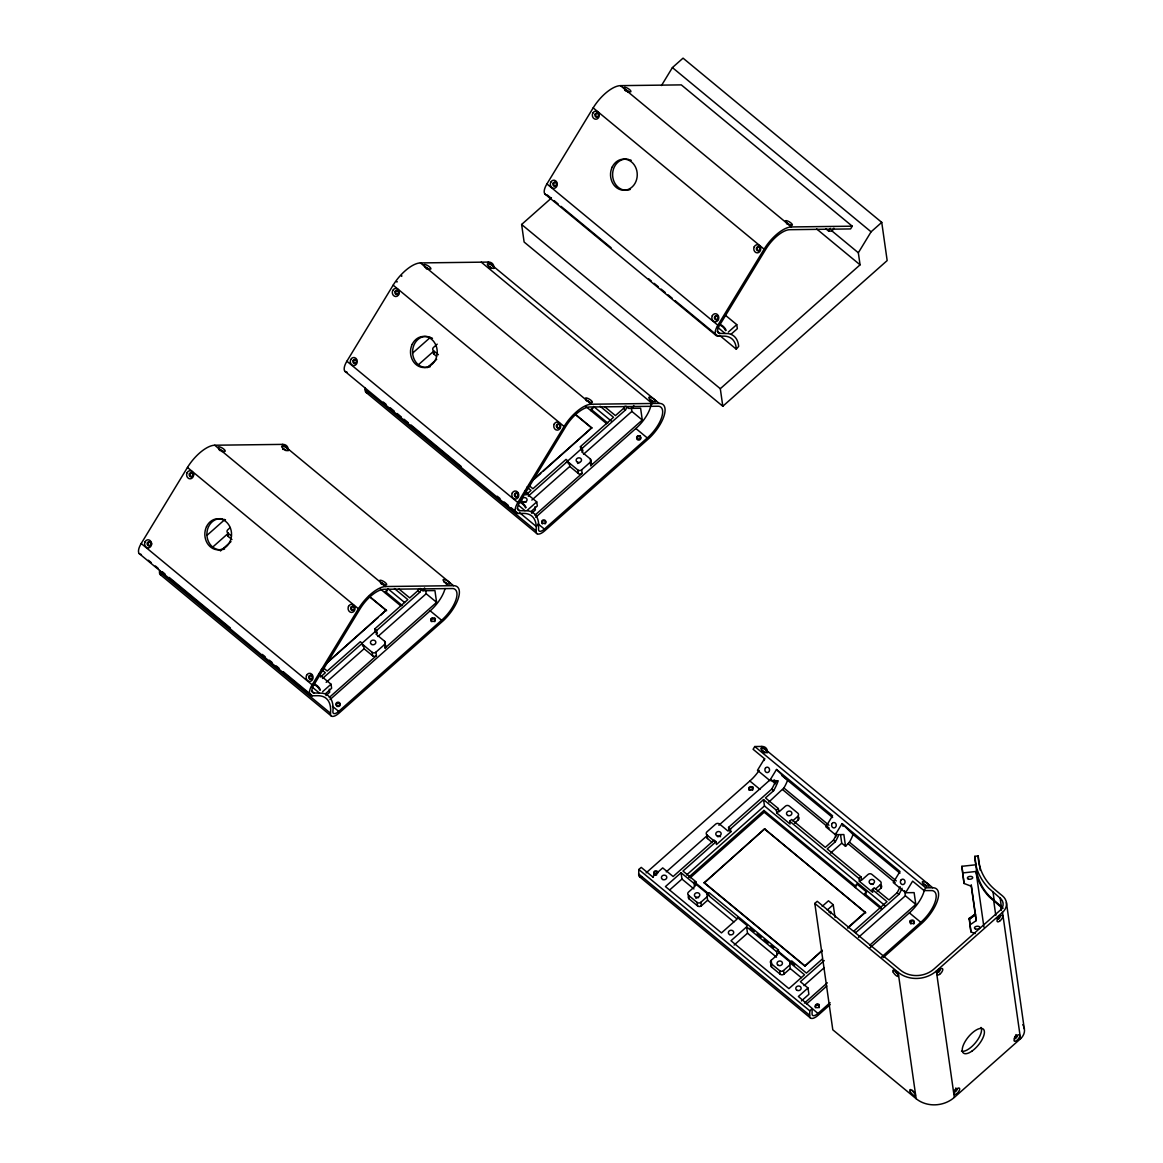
<?xml version="1.0" encoding="UTF-8"?>
<svg xmlns="http://www.w3.org/2000/svg" width="1163" height="1163" viewBox="0 0 1163 1163"><rect width="100%" height="100%" fill="white"/><g stroke="black" fill="none" stroke-linecap="round" stroke-linejoin="round"><path stroke-width="1.5" d="M980.22 870.2L978.185 855.953L974.812 856.331L976.019 864.763L961.888 866.304L964.04 883.458L971.265 886.235L976.164 920.645L969.942 924.89L970.945 931.912L975.277 933.584M976.164 920.645L975.408 914.016L969.273 918.261L969.942 924.89M974.812 856.331L974.812 857.291A63.616 54.196 -8.1 0 0 988.681 888.169L1001.081 898.955A10.147 8.635 -8.1 0 1 1001.023 909.51L933.976 969.041A23.682 20.178 -8.1 0 1 900.555 970.189L817.211 901.296L814.812 903.418L832.795 1029.807L916.153 1098.715A27.069 23.056 -8.1 0 0 954.329 1097.407L1020.518 1038.748A13.534 11.528 -8.1 0 0 1024.516 1030.433L1006.417 902.532M976.019 864.763L976.004 865.723A63.616 54.196 -8.1 0 0 989.873 896.6L1002.288 907.387A10.147 8.635 -8.1 0 1 1003.015 908.318M978.185 855.953L978.185 857.015A60.229 51.303 -8.1 0 0 995.499 890.117L1002.622 896.004A13.534 11.528 -8.1 0 1 1002.521 912.359L1020.518 1038.748M912.33 1090.385L913.914 1092.726L915.165 1092.726M161.032 575.031A10.743 4.448 -50.4 0 1 159.52 571.934L159.665 570.35M141.421 554.475A13.534 5.611 -50.4 0 1 138.586 552.251L138.484 551.306A13.534 5.611 -50.4 0 1 141.203 543.528L187.461 467.453A27.069 11.208 -50.4 0 1 214.733 445.225L282.565 444.382L453.512 585.687A27.069 11.208 -50.4 0 1 458.542 597.578A27.069 11.208 -50.4 0 1 443.437 620.562L338.884 713.253A10.743 4.448 -50.4 0 1 330.466 713.239L330.626 711.654A60.229 24.932 -50.4 0 0 317.572 695.707L312.382 695.779L283.191 671.647M368.308 392.731A10.743 4.448 -50.4 0 1 367.45 392.818L366.708 392.731A10.743 4.448 -50.4 0 1 365.197 389.634L365.356 388.049M347.112 372.16A13.534 5.611 -50.4 0 1 344.277 369.936L344.175 368.991A13.534 5.611 -50.4 0 1 346.879 361.228L393.152 285.153A27.069 11.208 -50.4 0 1 420.425 262.925L488.242 262.082L659.203 403.387A27.069 11.208 -50.4 0 1 664.233 415.278A27.069 11.208 -50.4 0 1 649.114 438.262L544.575 530.939A10.743 4.448 -50.4 0 1 536.158 530.939L536.23 525.749A60.229 24.932 -50.4 0 0 523.263 513.406L518.058 513.465L511.109 507.722M641.816 877.091A10.743 4.448 -50.4 0 1 640.973 877.178L640.231 877.091A10.743 4.448 -50.4 0 1 638.705 873.995L638.807 869.517L641.22 867.38L653.315 877.411M830.28 1004.498L818.083 1015.299A10.743 4.448 -50.4 0 1 809.666 1015.299L809.768 1010.821L638.807 869.517M219.138 449.514L222.671 451.404L221.61 451.477M286.083 450.677L282.653 448.54L283.147 449.558M586.283 400.654L588.769 401.337L589.219 402.747M653.228 401.817L649.87 399.665L650.291 400.697M764.76 828.71L704.197 882.877L804.869 966.09L822.328 950.607M768.888 802.005L783.862 787.976A23.013 9.522 -50.4 0 0 787.482 780.358L776.506 769.47L769.804 780.489L757.476 770.299L764.527 758.727L753.101 749.292L754.772 746.53L761.75 746.442A27.069 11.208 -50.4 0 1 767.347 750.557M840.544 834.772L841.736 843.19L845.545 846.33L849.397 842.143A23.013 9.522 -50.4 0 0 853.017 834.525L842.041 823.622L835.339 834.656L825.832 826.806L832.548 815.772L776.506 769.47M866.537 891.963L864.618 893.664L864.879 895.423L866.537 891.963L857.044 884.113L855.372 887.573L855.125 885.813L763.946 810.451L688.641 877.207M428.318 269.22L425.062 266.981M444.033 582.096L447.551 584.059L445.967 583.913M761.78 750.702L765.298 752.665L763.524 752.417M551.306 198.321L547.133 194.875A13.534 5.611 -50.4 0 1 544.299 192.651L544.197 191.706A13.534 5.611 -50.4 0 1 546.915 183.943L593.174 107.868A27.069 11.208 -50.4 0 1 620.446 85.64L681.3 84.884L852.246 226.189L850.575 228.937L789.735 229.693A23.682 9.813 -50.4 0 0 765.865 249.144L718.981 326.294A10.147 4.201 -50.4 0 0 719.127 333.359L728.198 333.592A63.616 26.342 -50.4 0 1 738.665 346.4L736.281 349.176L719.592 335.38M661.471 85.553L672.403 67.585L683.044 58.15L881.743 222.38L887.165 260.57L722.805 406.25L524.12 242.035L521.62 224.474L551.466 198.015M312.382 695.779A13.534 5.611 -50.4 0 1 312.149 684.833L358.422 608.758A27.069 11.208 -50.4 0 1 385.694 586.53L453.512 585.687M420.192 588.449L422.925 590.717L424.611 587.955M518.058 513.465A13.534 5.611 -50.4 0 1 517.84 502.532L564.099 426.458A27.069 11.208 -50.4 0 1 591.386 404.23L659.203 403.387M632.091 408.373L633.85 405.48M650.539 406.221L652.225 403.474L481.264 262.169M736.281 349.176L736.266 348.464A60.229 24.932 -50.4 0 0 723.284 336.122L718.094 336.18A13.534 5.611 -50.4 0 1 717.862 325.233L764.12 249.173A27.069 11.208 -50.4 0 1 791.407 226.945L852.246 226.189M825.846 228.82L828.638 231.117L830.324 228.37M833.871 228.181L832.112 231.074L828.638 231.117M722.805 406.25L720.304 388.704L860.068 264.83L858.338 252.764L871.087 231.815L881.743 222.38M842.041 823.622L899.973 871.509L893.271 882.543L905.599 892.733L912.635 881.147L924.062 890.582L932.232 890.596A23.682 9.813 -50.4 0 1 922.215 921.023L881.539 957.091M924.062 890.582L925.733 887.834L932.711 887.747A27.069 11.208 -50.4 0 1 937.741 899.639A27.069 11.208 -50.4 0 1 922.622 922.622L883.124 957.658M330.016 699.574L431.589 609.528A23.682 9.813 -50.4 0 0 445.051 588.522M535.707 517.273L637.28 427.214A23.682 9.813 -50.4 0 0 651.076 404.535M441.591 620.242L443.016 618.963A23.682 9.813 -50.4 0 0 453.032 588.536L384.023 589.292A23.682 9.813 -50.4 0 0 360.152 608.743L313.283 685.894A10.147 4.201 -50.4 0 0 313.428 692.944L322.485 693.192A63.616 26.342 -50.4 0 1 333.04 709.793L332.865 712.119A7.356 3.038 -50.4 0 0 337.866 712.119L441.591 620.242L430.179 610.808M647.282 437.942L648.707 436.663A23.682 9.813 -50.4 0 0 658.723 406.236L589.699 406.992A23.682 9.813 -50.4 0 0 565.829 426.428L518.96 503.579A10.147 4.201 -50.4 0 0 519.105 510.644L528.176 510.877A63.616 26.342 -50.4 0 1 538.643 523.684L538.556 529.819A7.356 3.038 -50.4 0 0 543.557 529.819L647.282 437.942L635.856 428.493M646.119 872.875L751.254 779.719A23.682 9.813 -50.4 0 0 759.177 770.371M870.128 947.656L910.789 911.574A23.682 9.813 -50.4 0 0 924.251 890.582M207.029 535.329L224.619 519.73M412.705 353.014L430.31 337.43M230.289 527.537L227.817 529.732A2.704 2.311 -8.1 0 0 227.803 533.003L228.311 536.506L231.96 539.53M437.215 344.146L433.508 347.417A2.704 2.311 -8.1 0 0 433.494 350.688L433.988 354.206L436.43 356.212M212.349 547.395L228.326 533.236A2.704 2.311 -8.1 0 0 228.311 536.506M418.04 365.08L432.68 352.113M220.418 550.986L231.001 541.609M427.417 367.508L436.692 359.294M385.433 591.604L387.352 589.903L385.68 593.363L385.433 591.604L402.078 605.385M591.109 409.303L593.028 407.602L591.356 411.062L591.109 409.303L607.769 423.07M369.282 596.241L386.058 610.11L325.669 664.029M532.639 480.188L591.749 427.81L574.958 413.941M328.359 661.645L378.048 617.611M380.737 615.227L386.058 610.11M534.035 479.345L540.751 473.399M543.441 471.015L591.749 427.81M320.508 677.011L325.349 672.723L321.322 669.408M422.925 590.717L434.933 590.571L436.605 602.347L385.069 648.009A2.704 2.311 -8.1 0 0 385.098 644.738L384.59 641.235L376.071 634.184L377.03 633.326L375.126 631.756L374.733 628.95L407.82 599.614L394.446 588.551M419.014 588.652A37.187 15.395 -50.4 0 1 417.895 590.688L409.739 597.913L399.04 589.074M525.821 495.031L531.026 490.423L527.013 487.093M625.825 406.105L628.616 408.417L640.609 408.257L642.281 420.032L590.76 465.709A2.704 2.311 -8.1 0 0 590.775 462.438L590.281 458.92L581.747 451.884L582.707 451.026L580.817 449.456L580.41 446.65L613.512 417.313L600.123 406.25M624.705 406.352A37.187 15.395 -50.4 0 1 623.586 408.387L615.431 415.613L604.731 406.759M361.78 643.473L375.227 631.553M566.425 462.205L580.919 449.252M322.529 678.48L362.231 643.284L360.341 641.714L327.239 671.036L323.227 667.722M377.03 633.326L376.623 630.52L419.799 592.258A37.187 15.395 -50.4 0 0 420.919 590.223M528.22 496.165L567.922 460.97L566.018 459.4L532.93 488.736L528.918 485.422M582.707 451.026L582.314 448.22L625.49 409.958A37.187 15.395 -50.4 0 0 626.595 407.922M384.59 641.235A2.704 2.311 -8.1 0 1 384.575 644.506L375.94 652.152A2.704 2.311 -8.1 0 1 372.116 652.283L363.597 645.232L362.638 646.09L362.231 643.284M590.281 458.92A2.704 2.311 -8.1 0 1 590.266 462.191L581.631 469.852A2.704 2.311 -8.1 0 1 577.807 469.983L569.289 462.932L568.329 463.775L567.922 460.97M326.163 682.361L364.092 648.75L363.597 645.232M377.902 636.51L426.181 593.726L425.702 590.353M531.854 500.061L569.783 466.436L569.289 462.932M583.593 454.195L631.858 411.411L631.378 408.053M322.645 691.651L331.033 684.222L318.706 674.031M527.13 510.412L536.725 501.907L525.08 492.298M728.358 332.066L736.746 324.622L725.567 315.391M325.64 693.584L331.629 688.263L331.033 684.222M531.011 511.546L537.321 505.963L536.725 501.907M731.047 334.246L737.342 328.664L736.746 324.622M325.945 695.576L329.696 692.247L329.245 689.092M531.636 513.261L535.387 509.946L534.936 506.777M329.26 697.48L376.434 655.67L375.94 652.152M534.951 515.165L582.125 473.356L581.631 469.852M538.658 524.324L536.245 526.461L519.57 512.679M652.632 876.829L662.706 867.889L673.13 876.509L714.169 840.137L716.074 841.707L716.466 844.527L730.858 831.763L730.451 828.957L728.561 827.387L771.723 789.125A37.187 15.395 -50.4 0 0 775.605 781.129M666.268 871.857L707.526 835.296M718.865 825.236L770.415 779.544L775.634 783.862M688.511 895.321L697.059 902.386A2.704 2.311 -8.1 0 0 700.882 902.255L707.119 896.731L707.613 900.249L701.376 905.773A2.704 2.311 -8.1 0 1 697.567 905.904L689.019 898.839L688.511 895.321A2.704 2.311 -8.1 0 1 688.54 892.05L694.776 886.526L693.889 883.328L681.067 872.73L665.44 886.584L721.482 932.9L737.109 919.046L707.191 894.318L709.081 892.632L778.425 949.938L778.817 952.744L790.782 962.644M716.074 841.707L682.972 871.043L695.794 881.641L696.186 884.447L709.488 895.437M728.561 827.387L728.954 830.193L727.994 831.051L719.475 824A2.704 2.311 -8.1 0 0 715.652 824.131L707.017 831.778A2.704 2.311 -8.1 0 0 707.002 835.049L707.497 838.567L712.367 842.594M730.451 828.957L763.553 799.621L776.375 810.218L776.782 813.024L790.07 824.015L789.677 821.209L791.596 819.508L825.308 847.376L833.464 840.151A37.187 15.395 -50.4 0 0 836.517 834.104M769.804 780.489L778.207 780.78A37.187 15.395 -50.4 0 1 773.628 790.695L765.472 797.92L778.294 808.518L779.166 811.716L785.403 806.192A2.704 2.311 -8.1 0 1 789.226 806.061L797.774 813.126A2.704 2.311 -8.1 0 1 797.76 816.397L798.254 819.915L794.518 823.23M669.946 889.71L681.969 879.054L681.067 872.73M686.563 874.983L764.454 805.944L763.553 799.621M690.241 877.774L764.207 812.21L763.946 810.451M693.889 883.328L695.794 881.641M776.375 810.218L778.294 808.518M694.296 886.133L696.186 884.447M776.782 813.024L778.701 811.323M704.197 882.877L764.585 828.957L865.839 912.81M792.759 820.816L797.76 816.397M838.421 835.674A37.187 15.395 -50.4 0 1 835.368 841.721L827.213 848.946L860.925 876.815L861.798 880.013L868.034 874.489A2.704 2.311 -8.1 0 1 871.857 874.358L880.406 881.423A2.704 2.311 -8.1 0 1 880.376 884.694L880.885 888.212L877.135 891.527M771.142 963.618L779.69 970.683A2.704 2.311 -8.1 0 0 783.513 970.553L789.75 965.028L790.244 968.546L784.007 974.071A2.704 2.311 -8.1 0 1 780.184 974.201L771.636 967.136L771.142 963.618A2.704 2.311 -8.1 0 1 771.156 960.347L777.393 954.823L776.521 951.625L746.602 926.896L730.975 940.751L788.907 988.637L804.534 974.783L789.822 962.615L791.712 960.929L806.439 973.097L822.328 959.024M830.586 853.075L841.736 843.19M734.129 945.068L747.504 933.22L746.602 926.896M822.183 906.384L828.478 900.802L833.231 904.727L835.019 917.302M776.521 951.625L778.425 949.938M900.147 886.7A37.187 15.395 -50.4 0 1 897.095 892.748L888.939 899.973L874.227 887.805L872.308 889.506L872.701 892.312L859.399 881.321L859.006 878.516L860.925 876.815M776.928 954.43L778.817 952.744M859.399 881.321L861.318 879.621M827.227 910.048L833.231 904.727M855.125 885.813L857.044 884.113M875.39 889.114L880.376 884.694M804.869 966.09L822.27 950.258M847.798 927.638L865.257 912.17M847.842 928.001L865.301 912.519L764.585 828.957M824.233 960.58L800.406 981.703L807.994 987.983L808.896 994.307L801.394 1000.95M902.052 888.27A37.187 15.395 -50.4 0 1 898.999 894.318L855.823 932.581L853.918 931.011L887.02 901.674L872.308 889.506M804.011 985.628L824.334 967.616M858.439 937.378L905.366 895.786L904.654 890.727M807.994 987.983L798.4 996.487L817.923 1013.467L830.106 1002.68M804.418 1003.117L827.329 982.808M869.691 945.257L915.804 904.392L914.118 892.617L905.599 892.733M806.511 1004.032L826.806 986.035M809.768 1010.821L812.167 1008.684L812.065 1014.18A7.356 3.038 -50.4 0 0 817.066 1014.18L817.923 1013.467M814.812 903.418L898.156 972.312A27.069 23.056 -8.1 0 0 936.346 971.003L1002.521 912.359M975.408 914.016L969.273 919.192L975.495 914.947L971.25 884.781M962.542 872.948L976.004 871.48A64.299 54.763 -8.1 0 0 989.35 896.993L1001.75 907.765A9.464 8.068 -8.1 0 1 1002.433 908.623M491.44 268.537L490.016 266.661L488.489 266.894M835.339 834.656L843.858 834.554L845.545 846.33M926.3 886.337L925.355 884.68L923.306 884.491M627.497 91.935C630.186 92.182 624.807 88.359 624.938 90.176M383.238 584.989C386 585.309 380.606 581.413 380.679 583.215M427.461 269.235L426.21 268.638M652.196 401.831L650.757 401.061M896.062 970.858C893.46 970.465 898.999 975.961 897.938 972.791M386.654 610.749L369.325 596.59M490.016 268.057L488.983 267.374M626.246 91.354L625.083 90.394M381.987 584.393L380.926 583.55M220.185 450.706L219.226 449.776M672.403 67.585L871.087 231.815M831.763 230.797L858.338 252.764M816.688 228.98L860.068 264.83M620.446 85.64L791.407 226.945M593.174 107.868L764.12 249.173M546.915 183.943L717.862 325.233M717.397 327.065L725.014 333.359M717.28 331.324L719.824 333.418M554.082 200.618L558.255 204.063M561.031 206.36L611.069 247.719M648.591 278.742L651.367 281.039M654.158 283.336L658.331 286.781M661.107 289.078L665.28 292.524M668.056 294.821L672.229 298.266M675.005 300.563L718.094 336.18M544.996 194.076L715.943 335.38M521.62 224.474L720.304 388.704M631.858 411.411L642.281 420.032M623.586 408.387L625.49 409.958M420.425 262.925L591.386 404.23M593.595 406.439L611.636 421.34M585.934 406.57L606.635 423.681M575.016 414.29L591.793 428.158M393.152 285.153L564.099 426.458M580.41 446.65L582.314 448.22M433.494 350.688L438.364 354.715M569.783 466.436L578.302 473.486A2.704 2.311 -8.1 0 0 582.125 473.356M525.022 491.033L527.784 493.316M346.879 361.228L517.84 502.532M518.64 505.396L524.978 510.644M538.062 523.873L544.415 529.107M517.259 508.609L519.803 510.717M383.252 402.035L386.029 404.331M390.201 407.777L394.359 411.222M397.15 413.519L401.308 416.965M404.099 419.262L408.257 422.707M411.048 425.004L461.071 466.363M497.212 496.238L499.988 498.534M504.161 501.98L508.333 505.425M344.96 371.36L515.921 512.665M365.197 389.634L536.158 530.939M366.098 392.44L537.059 533.744M761.75 746.442L932.711 887.747M754.772 746.53L925.733 887.834M781.71 775.474L785.621 778.701M787.511 780.271L832.621 817.545M853.046 834.438L899.944 873.195M774.151 779.937L776.753 782.103M783.862 787.976L828.972 825.25M849.397 842.143L896.295 880.9M782.743 789.735L829.204 828.143M848.278 843.902L895.176 882.659M905.366 895.786L915.804 904.392M771.723 789.125L773.628 790.695M833.464 840.151L835.368 841.721M897.095 892.748L898.999 894.318M749.844 780.998L759.991 789.386M909.379 912.853L920.791 922.303M789.677 821.209L859.006 878.516M764.454 805.944L885.145 905.701M864.618 893.664L881.278 907.431M764.207 812.21L881.525 909.19M728.954 830.193L730.858 831.763M426.181 593.726L436.605 602.347M417.895 590.688L419.799 592.258M707.002 835.049L715.521 842.099M214.733 445.225L385.694 586.53M387.919 588.74L404.564 602.492M380.257 588.885L400.944 605.981M704.138 882.528L804.811 965.741M694.224 881.816L708.194 893.373M737.531 917.607L747.3 925.69M750.091 928.001L754.293 931.461M757.084 933.773L761.271 937.233M764.062 939.544L768.249 943.004M771.04 945.315L773.846 947.627M778.032 951.087L794.794 964.941M187.461 467.453L358.422 608.758M707.119 896.731L707.191 894.318M789.75 965.028L789.822 962.615M681.969 879.054L693.933 888.939M707.613 900.249L733.868 921.939M747.504 933.22L776.521 957.193M790.244 968.546L801.292 977.676M374.733 628.95L376.623 630.52M227.803 533.003L231.466 536.012M638.705 873.995L809.666 1015.299M364.092 648.75L372.625 655.787A2.704 2.311 -8.1 0 0 376.434 655.67M639.621 876.8L810.567 1018.105M141.203 543.528L312.149 684.833M311.684 686.664L319.302 692.944M332.385 706.174L338.724 711.422M311.568 690.924L314.112 693.017M148.37 560.217L151.146 562.514M155.319 565.959L158.095 568.256M162.268 571.702L165.044 573.999M169.217 577.444L230.376 627.991M262.344 654.42L265.12 656.717M269.293 660.162L272.069 662.459M276.242 665.905L279.018 668.202M139.284 553.661L310.23 694.965M159.52 571.934L330.466 713.239M160.421 574.755L331.368 716.059M789.75 224.997L787.351 223.281L786.537 223.848M1000.136 898.054L1001.343 906.5M1000.849 906.922L1001.358 910.513M993.042 892.181L994.234 900.627M993.74 901.049L995.79 915.412M976.004 871.48L983.927 927.129M961.888 866.304L964.04 883.458M969.273 918.261L970.945 931.912M936.346 971.003L954.329 1097.407M898.156 972.312L916.153 1098.715M835.325 833.42L835.804 836.793M783.513 970.553L784.007 974.071M779.69 970.683L780.184 974.201M771.156 960.347L771.665 963.865A2.704 2.311 -8.1 0 0 771.636 967.136M700.882 902.255L701.376 905.773M697.059 902.386L697.567 905.904M590.266 462.191L590.76 465.709M577.807 469.983L578.302 473.486M384.575 644.506L385.069 648.009M372.116 652.283L372.625 655.787M1014.354 1037.977A2.035 0.843 -50.4 0 0 1015.968 1038.094A2.035 0.843 -50.4 0 0 1017.044 1035.506A2.035 0.843 -50.4 0 0 1014.688 1037.149A2.035 0.843 -50.4 0 0 1015.91 1034.59M955.375 1089.426A2.035 0.843 -50.4 0 1 957.105 1089.368A2.035 0.843 -50.4 0 1 954.997 1091.926A2.035 0.843 -50.4 0 1 954.707 1090.24M1022.742 1024.719A13.534 11.528 -8.1 0 1 1023.513 1026.042M1024.065 1027.467A13.534 11.528 -8.1 0 1 1024.414 1028.935M981.02 1027.438A15.57 6.44 -50.4 0 1 975.495 1042.717A15.57 6.44 -50.4 0 1 961.496 1051.192M955.855 1087.943A2.035 0.843 -50.4 0 1 955.405 1089.426M998.901 915.906A2.035 0.843 -50.4 0 1 997.229 918.029M938.788 969.404A2.035 0.843 -50.4 0 1 936.811 971.41M828.986 912.17A2.704 1.119 -50.4 0 1 830.76 911.719A2.704 1.119 -50.4 0 1 830.338 913.769M749.161 790.259A2.035 1.73 -8.1 0 1 749.597 787.947A2.035 1.73 -8.1 0 1 752.301 787.976A2.035 1.73 -8.1 0 1 752.432 790.288M752.446 786.813A4.056 3.46 -8.1 0 1 753.202 787.118M656.601 875.027A2.035 1.73 -8.1 0 1 654.173 874.431M653.926 873.951A2.035 1.73 -8.1 0 1 657.691 872.584M910.876 923.974A2.035 1.73 -8.1 0 1 910.934 921.489A2.035 1.73 -8.1 0 1 913.856 921.518A2.035 1.73 -8.1 0 1 913.58 924.004M909.902 920.936A4.056 3.46 -8.1 0 1 910.614 920.515M819.334 1007.085A2.035 1.73 -8.1 0 1 819.028 1007.769M815.525 1007.74A2.035 1.73 -8.1 0 1 816.717 1005.254A2.035 1.73 -8.1 0 1 819.334 1006.547M816.121 1004.556A2.035 1.73 -8.1 0 1 819.232 1005.806A2.035 1.73 -8.1 0 1 816.281 1007.551A2.035 1.73 -8.1 0 1 816.121 1004.556A4.056 3.46 -8.1 0 1 819.319 1004.57M880.9 884.941A2.704 2.311 -8.1 0 1 880.885 888.212M871.828 884.418A2.704 2.311 -8.1 0 1 873.224 884.374M689.019 898.839A2.704 2.311 -8.1 0 1 689.034 895.568M695.91 898.374A2.704 2.311 -8.1 0 1 698.512 897.691M798.501 816.862A2.704 2.311 -8.1 0 1 798.254 819.915M707.497 838.567A2.704 2.311 -8.1 0 1 707.293 835.528M717.818 836.808A2.704 2.311 -8.1 0 1 720.522 836.706M764.716 758.727A23.682 9.813 -50.4 0 1 764.193 760.515M843.19 824.96A2.704 2.326 89.3 0 1 842.957 826.341M520.006 501.718A64.299 26.618 -50.4 0 1 526.054 507.461M430.252 366.708A15.57 13.374 89.3 0 1 412.676 353.726A15.57 13.374 89.3 0 1 427.17 336.456M428.551 336.689A15.57 13.374 89.3 0 1 429.903 337.096M431.226 337.663A15.57 13.374 89.3 0 1 432.476 338.389M396.859 282.115A23.682 9.813 -50.4 0 1 397.223 281.62M401.526 276.358A23.682 9.813 -50.4 0 1 401.947 275.907M398.415 294.195A2.035 1.745 89.3 0 1 395.769 292.465A2.035 1.745 89.3 0 1 398.371 290.677M399.011 291.419A2.035 1.745 89.3 0 1 398.938 293.628M355.355 363.539A2.035 1.745 89.3 0 1 353.872 360.806A2.035 1.745 89.3 0 1 356.518 359.861M519.614 502.256A63.616 26.342 -50.4 0 1 525.589 507.94M518.073 496.659A2.035 1.745 89.3 0 1 515.718 496.354A2.035 1.745 89.3 0 1 515.805 493.577A2.035 1.745 89.3 0 1 518.189 493.505M560.014 427.693A2.035 1.745 89.3 0 1 557.688 427.446A2.035 1.745 89.3 0 1 557.659 424.728A2.035 1.745 89.3 0 1 559.985 424.408M522.609 502.867A2.704 2.311 -8.1 0 1 526.301 501.893M488.242 262.082A27.069 11.208 -50.4 0 1 493.839 266.196M640.231 439.527A2.035 1.73 -8.1 0 1 636.902 439.033A2.035 1.73 -8.1 0 1 638.923 436.605A2.035 1.73 -8.1 0 1 640.609 439.076M637.891 435.878A4.056 3.46 -8.1 0 1 640.391 435.892M542.539 523.917A2.035 1.73 -8.1 0 1 542.409 521.344A2.035 1.73 -8.1 0 1 545.403 521.373A2.035 1.73 -8.1 0 1 544.924 523.946M433.988 354.206A2.704 2.311 -8.1 0 1 433.421 351.706M577.618 463.485A2.704 2.311 -8.1 0 1 579.537 462.743M720.028 324.419A64.299 26.618 -50.4 0 1 726.075 330.176M626.159 190.223A15.57 13.374 89.3 0 1 612.654 173.185A15.57 13.374 89.3 0 1 628.572 159.404M629.939 159.811A15.57 13.374 89.3 0 1 631.247 160.378M630.273 189.424A15.57 13.374 89.3 0 1 627.555 190.121M598.436 116.911A2.035 1.745 89.3 0 1 595.79 115.181A2.035 1.745 89.3 0 1 598.393 113.393M556.423 185.978A2.035 1.745 89.3 0 1 554.169 185.499A2.035 1.745 89.3 0 1 554.257 182.838A2.035 1.745 89.3 0 1 556.539 182.576M719.635 324.971A63.616 26.342 -50.4 0 1 725.61 330.655M718.109 319.374A2.035 1.745 89.3 0 1 715.478 318.589A2.035 1.745 89.3 0 1 716.67 315.755M717.397 315.755A2.035 1.745 89.3 0 1 718.211 316.22M758.843 250.801A2.035 1.745 89.3 0 1 757.36 248.068A2.035 1.745 89.3 0 1 760.006 247.123M282.565 444.382A27.069 11.208 -50.4 0 1 288.148 448.496M431.415 621.653A2.035 1.73 -8.1 0 1 431.851 619.341A2.035 1.73 -8.1 0 1 434.555 619.37A2.035 1.73 -8.1 0 1 434.686 621.682M431.051 618.658A4.056 3.46 -8.1 0 1 432.214 618.178M434.308 618.105A4.056 3.46 -8.1 0 1 435.456 618.512M336.18 705.345A2.035 1.73 -8.1 0 1 337.692 703.15A2.035 1.73 -8.1 0 1 340.134 704.429A2.035 1.73 -8.1 0 1 338.448 706.537M337.604 706.523A2.035 1.73 -8.1 0 1 336.703 706.101M314.315 684.018A64.299 26.618 -50.4 0 1 320.363 689.775M221.842 549.721A15.57 13.374 89.3 0 1 206.898 533.584A15.57 13.374 89.3 0 1 222.86 518.989M224.226 519.396A15.57 13.374 89.3 0 1 225.535 519.977M224.561 549.009A15.57 13.374 89.3 0 1 223.223 549.445M192.564 476.597A2.035 1.745 89.3 0 1 190.18 475.405A2.035 1.745 89.3 0 1 191.444 472.774M192.171 472.76A2.035 1.745 89.3 0 1 193.014 476.249M150.55 545.665A2.035 1.745 89.3 0 1 148.079 543.732A2.035 1.745 89.3 0 1 150.667 542.06M151.219 542.612A2.035 1.745 89.3 0 1 151.35 544.822M313.923 684.556A63.616 26.342 -50.4 0 1 319.898 690.255M312.236 679.076A2.035 1.745 89.3 0 1 309.605 677.346A2.035 1.745 89.3 0 1 312.193 675.558M354.177 610.124A2.035 1.745 89.3 0 1 351.546 608.394A2.035 1.745 89.3 0 1 354.134 606.606M1016.593 1040.623A4.056 1.686 -50.4 0 0 1019.544 1034.954A4.056 1.686 -50.4 0 0 1014.558 1038.515A4.056 1.686 -50.4 0 0 1016.593 1040.623M956.509 1093.874A4.056 1.686 -50.4 0 0 959.46 1088.205A4.056 1.686 -50.4 0 0 954.474 1091.766A4.056 1.686 -50.4 0 0 956.509 1093.874M998.61 918.944A2.035 0.843 -50.4 0 0 1000.093 916.124A2.035 0.843 -50.4 0 0 997.592 917.898A2.035 0.843 -50.4 0 0 998.61 918.944M999.599 921.183A4.056 1.686 -50.4 0 0 1002.55 915.528A4.056 1.686 -50.4 0 0 997.563 919.09A4.056 1.686 -50.4 0 0 999.599 921.183M938.614 972.123A2.035 0.843 -50.4 0 0 940.097 969.288A2.035 0.843 -50.4 0 0 937.596 971.076A2.035 0.843 -50.4 0 0 938.614 972.123M939.602 974.361A4.056 1.686 -50.4 0 0 942.553 968.692A4.056 1.686 -50.4 0 0 937.567 972.253A4.056 1.686 -50.4 0 0 939.602 974.361M910.295 1091.708A4.056 1.308 48.4 0 0 915.237 1095.779A4.056 1.308 48.4 0 0 912.315 1090.589A4.056 1.308 48.4 0 0 910.295 1091.708M893.3 972.326A4.056 1.308 48.4 0 0 898.243 976.411A4.056 1.308 48.4 0 0 895.321 971.207A4.056 1.308 48.4 0 0 893.3 972.326M972.152 1050.974A15.57 6.44 -50.4 0 0 983.462 1029.24A15.57 6.44 -50.4 0 0 964.36 1042.906A15.57 6.44 -50.4 0 0 972.152 1050.974M968.285 879.01A2.704 1.425 -5.5 0 0 972.704 877.891A2.704 1.425 -5.5 0 0 969.157 876.539A2.704 1.425 -5.5 0 0 968.285 879.01M975.379 928.874A2.704 1.425 -5.5 0 0 979.798 927.754A2.704 1.425 -5.5 0 0 976.251 926.388A2.704 1.425 -5.5 0 0 975.379 928.874M761.969 750.179A4.056 1.221 31.3 0 0 767.784 752.534A4.056 1.221 31.3 0 0 763.248 748.478A4.056 1.221 31.3 0 0 761.969 750.179M923.422 883.633A4.056 1.221 31.3 0 0 929.237 885.988A4.056 1.221 31.3 0 0 924.701 881.932A4.056 1.221 31.3 0 0 923.422 883.633M778.367 965.377A2.704 2.311 -8.1 0 0 782.437 963.24A2.704 2.311 -8.1 0 0 778.396 961.365A2.704 2.311 -8.1 0 0 778.367 965.377M695.75 897.08A2.704 2.311 -8.1 0 0 699.806 894.943A2.704 2.311 -8.1 0 0 695.765 893.068A2.704 2.311 -8.1 0 0 695.75 897.08M870.447 883.764A2.704 2.311 -8.1 0 0 874.503 881.627A2.704 2.311 -8.1 0 0 870.476 879.766A2.704 2.311 -8.1 0 0 870.447 883.764M787.816 815.467A2.704 2.311 -8.1 0 0 791.887 813.33A2.704 2.311 -8.1 0 0 787.845 811.469A2.704 2.311 -8.1 0 0 787.816 815.467M717.106 835.892A2.704 2.311 -8.1 0 0 721.162 833.755A2.704 2.311 -8.1 0 0 717.12 831.894A2.704 2.311 -8.1 0 0 717.106 835.892M654.827 874.096A2.035 1.73 -8.1 0 0 657.778 872.366A2.035 1.73 -8.1 0 0 654.653 871.102A2.035 1.73 -8.1 0 0 654.827 874.096M749.801 789.924A2.035 1.73 -8.1 0 0 752.752 788.18A2.035 1.73 -8.1 0 0 749.641 786.929A2.035 1.73 -8.1 0 0 749.801 789.924M911.254 923.364A2.035 1.73 -8.1 0 0 914.205 921.634A2.035 1.73 -8.1 0 0 911.094 920.369A2.035 1.73 -8.1 0 0 911.254 923.364M900.976 880.071A2.704 2.326 89.3 0 0 902.27 884.52A2.704 2.326 89.3 0 0 904.916 881.002A2.704 2.326 89.3 0 0 900.976 880.071M832.199 823.419A2.704 2.326 89.3 0 0 833.493 827.867A2.704 2.326 89.3 0 0 836.139 824.363A2.704 2.326 89.3 0 0 832.199 823.419M765.472 768.074A2.704 2.326 89.3 0 0 766.766 772.523A2.704 2.326 89.3 0 0 769.426 769.019A2.704 2.326 89.3 0 0 765.472 768.074M797.091 990.353A2.704 2.311 -8.1 0 0 801.147 988.216A2.704 2.311 -8.1 0 0 797.12 986.355A2.704 2.311 -8.1 0 0 797.091 990.353M729.666 934.616A2.704 2.311 -8.1 0 0 733.722 932.479A2.704 2.311 -8.1 0 0 729.681 930.618A2.704 2.311 -8.1 0 0 729.666 934.616M662.75 879.519A2.704 2.311 -8.1 0 0 666.806 877.382A2.704 2.311 -8.1 0 0 662.765 875.506A2.704 2.311 -8.1 0 0 662.75 879.519M353.087 360.53A2.035 1.745 89.3 0 0 354.628 363.554A2.035 1.745 89.3 0 0 356.111 360.501A2.035 1.745 89.3 0 0 353.087 360.53M350.732 359.541A4.056 3.489 89.3 0 0 353.828 365.604A4.056 3.489 89.3 0 0 356.765 359.483A4.056 3.489 89.3 0 0 350.732 359.541M395.086 291.462A2.035 1.745 89.3 0 0 396.641 294.486A2.035 1.745 89.3 0 0 398.109 291.433A2.035 1.745 89.3 0 0 395.086 291.462M392.745 290.474A4.056 3.489 89.3 0 0 395.827 296.536A4.056 3.489 89.3 0 0 398.778 290.401A4.056 3.489 89.3 0 0 392.745 290.474M514.613 494.042A2.035 1.745 89.3 0 0 516.154 497.066A2.035 1.745 89.3 0 0 517.637 494.013A2.035 1.745 89.3 0 0 514.613 494.042M512.258 493.054A4.056 3.489 89.3 0 0 515.34 499.116A4.056 3.489 89.3 0 0 518.291 492.981A4.056 3.489 89.3 0 0 512.258 493.054M556.554 425.077A2.035 1.745 89.3 0 0 558.095 428.115A2.035 1.745 89.3 0 0 559.577 425.047A2.035 1.745 89.3 0 0 556.554 425.077M554.199 424.088A4.056 3.489 89.3 0 0 557.295 430.15A4.056 3.489 89.3 0 0 560.232 424.03A4.056 3.489 89.3 0 0 554.199 424.088M425.033 266.603A4.056 1.221 31.3 0 0 430.848 268.958A4.056 1.221 31.3 0 0 426.312 264.902A4.056 1.221 31.3 0 0 425.033 266.603M586.486 400.057A4.056 1.221 31.3 0 0 592.301 402.413A4.056 1.221 31.3 0 0 587.766 398.357A4.056 1.221 31.3 0 0 586.486 400.057M412.196 344.321A15.57 13.374 89.3 0 0 424.044 367.537A15.57 13.374 89.3 0 0 435.355 344.059A15.57 13.374 89.3 0 0 412.196 344.321M523.001 501.936A2.704 2.311 -8.1 0 0 527.072 499.799A2.704 2.311 -8.1 0 0 523.03 497.938A2.704 2.311 -8.1 0 0 523.001 501.936M488.46 265.818A4.056 1.221 31.3 0 0 494.275 268.173A4.056 1.221 31.3 0 0 489.739 264.117A4.056 1.221 31.3 0 0 488.46 265.818M649.913 399.272A4.056 1.221 31.3 0 0 655.728 401.628A4.056 1.221 31.3 0 0 651.193 397.572A4.056 1.221 31.3 0 0 649.913 399.272M577.459 462.176A2.704 2.311 -8.1 0 0 581.515 460.039A2.704 2.311 -8.1 0 0 577.488 458.178A2.704 2.311 -8.1 0 0 577.459 462.176M542.772 523.19A2.035 1.73 -8.1 0 0 545.723 521.446A2.035 1.73 -8.1 0 0 542.598 520.195A2.035 1.73 -8.1 0 0 542.772 523.19M637.746 439.003A2.035 1.73 -8.1 0 0 640.697 437.273A2.035 1.73 -8.1 0 0 637.586 436.009A2.035 1.73 -8.1 0 0 637.746 439.003M553.108 183.245A2.035 1.745 89.3 0 0 554.649 186.269A2.035 1.745 89.3 0 0 556.132 183.216A2.035 1.745 89.3 0 0 553.108 183.245M550.753 182.257A4.056 3.489 89.3 0 0 553.85 188.319A4.056 3.489 89.3 0 0 556.801 182.184A4.056 3.489 89.3 0 0 550.753 182.257M595.122 114.178A2.035 1.745 89.3 0 0 596.663 117.201A2.035 1.745 89.3 0 0 598.145 114.134A2.035 1.745 89.3 0 0 595.122 114.178M592.767 113.189A4.056 3.489 89.3 0 0 595.849 119.237A4.056 3.489 89.3 0 0 598.8 113.116A4.056 3.489 89.3 0 0 592.767 113.189M714.634 316.758A2.035 1.745 89.3 0 0 716.175 319.781A2.035 1.745 89.3 0 0 717.658 316.714A2.035 1.745 89.3 0 0 714.634 316.758M712.279 315.769A4.056 3.489 89.3 0 0 715.376 321.817A4.056 3.489 89.3 0 0 718.327 315.696A4.056 3.489 89.3 0 0 712.279 315.769M756.575 247.792A2.035 1.745 89.3 0 0 758.116 250.815A2.035 1.745 89.3 0 0 759.599 247.763A2.035 1.745 89.3 0 0 756.575 247.792M754.22 246.803A4.056 3.489 89.3 0 0 757.317 252.865A4.056 3.489 89.3 0 0 760.268 246.73A4.056 3.489 89.3 0 0 754.22 246.803M625.054 89.318A4.056 1.221 31.3 0 0 630.869 91.673A4.056 1.221 31.3 0 0 626.334 87.618A4.056 1.221 31.3 0 0 625.054 89.318M786.508 222.773A4.056 1.221 31.3 0 0 792.323 225.128A4.056 1.221 31.3 0 0 787.787 221.072A4.056 1.221 31.3 0 0 786.508 222.773M612.218 167.036A15.57 13.374 89.3 0 0 624.08 190.252A15.57 13.374 89.3 0 0 635.376 166.774A15.57 13.374 89.3 0 0 612.218 167.036M147.396 542.83A2.035 1.745 89.3 0 0 148.951 545.869A2.035 1.745 89.3 0 0 150.42 542.801A2.035 1.745 89.3 0 0 147.396 542.83M145.041 541.856A4.056 3.489 89.3 0 0 148.137 547.904A4.056 3.489 89.3 0 0 151.088 541.784A4.056 3.489 89.3 0 0 145.041 541.856M189.409 473.763A2.035 1.745 89.3 0 0 190.95 476.801A2.035 1.745 89.3 0 0 192.433 473.734A2.035 1.745 89.3 0 0 189.409 473.763M187.054 472.774A4.056 3.489 89.3 0 0 190.151 478.836A4.056 3.489 89.3 0 0 193.087 472.716A4.056 3.489 89.3 0 0 187.054 472.774M308.922 676.343A2.035 1.745 89.3 0 0 310.463 679.381A2.035 1.745 89.3 0 0 311.946 676.314A2.035 1.745 89.3 0 0 308.922 676.343M306.567 675.354A4.056 3.489 89.3 0 0 309.663 681.416A4.056 3.489 89.3 0 0 312.614 675.296A4.056 3.489 89.3 0 0 306.567 675.354M350.863 607.391A2.035 1.745 89.3 0 0 352.404 610.415A2.035 1.745 89.3 0 0 353.886 607.348A2.035 1.745 89.3 0 0 350.863 607.391M348.507 606.403A4.056 3.489 89.3 0 0 351.604 612.45A4.056 3.489 89.3 0 0 354.555 606.33A4.056 3.489 89.3 0 0 348.507 606.403M282.769 448.118A4.056 1.221 31.3 0 0 288.584 450.474A4.056 1.221 31.3 0 0 284.048 446.418A4.056 1.221 31.3 0 0 282.769 448.118M219.342 448.903A4.056 1.221 31.3 0 0 225.157 451.273A4.056 1.221 31.3 0 0 220.621 447.203A4.056 1.221 31.3 0 0 219.342 448.903M380.795 582.358A4.056 1.221 31.3 0 0 386.61 584.727A4.056 1.221 31.3 0 0 382.075 580.657A4.056 1.221 31.3 0 0 380.795 582.358M444.222 581.573A4.056 1.221 31.3 0 0 450.037 583.928A4.056 1.221 31.3 0 0 445.516 579.872A4.056 1.221 31.3 0 0 444.222 581.573M371.767 644.491A2.704 2.311 -8.1 0 0 375.838 642.339A2.704 2.311 -8.1 0 0 371.797 640.479A2.704 2.311 -8.1 0 0 371.767 644.491M206.52 526.621A15.57 13.374 89.3 0 0 218.368 549.837A15.57 13.374 89.3 0 0 229.663 526.359A15.57 13.374 89.3 0 0 206.52 526.621M337.081 705.49A2.035 1.73 -8.1 0 0 340.032 703.76A2.035 1.73 -8.1 0 0 336.921 702.496A2.035 1.73 -8.1 0 0 337.081 705.49M432.055 621.318A2.035 1.73 -8.1 0 0 435.006 619.574A2.035 1.73 -8.1 0 0 431.895 618.323A2.035 1.73 -8.1 0 0 432.055 621.318"/></g></svg>
